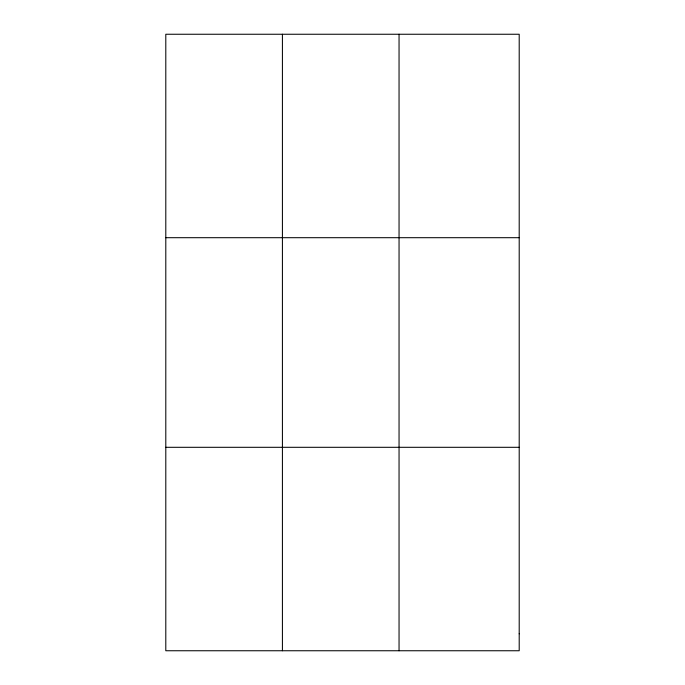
<?xml version="1.0" encoding="UTF-8"?>
<svg xmlns="http://www.w3.org/2000/svg" width="685" height="685" viewBox="0 0 685 685"><rect width="100%" height="100%" fill="white"/><g stroke="black" fill="none" stroke-linecap="round" stroke-linejoin="round"><path stroke-width="1.03" d="M282.417 34.25L282.417 650.75M399.047 34.25L399.047 650.75M165.796 237.695L519.204 237.695M165.796 447.305L519.204 447.305M519.204 633.796L519.204 650.75L165.796 650.75L165.796 34.25L519.204 34.25L519.204 633.796"/></g></svg>
